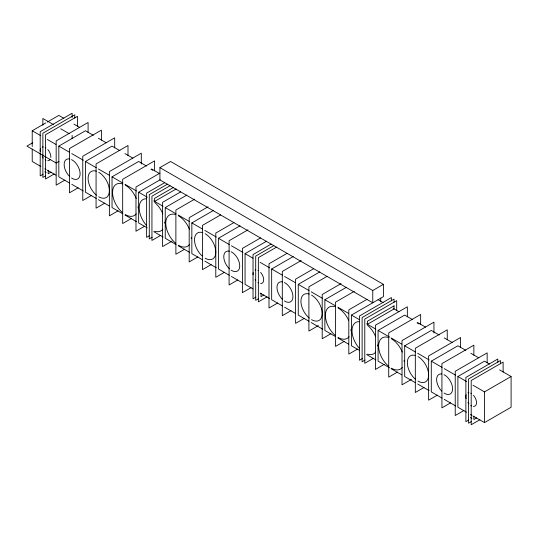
<?xml version="1.0" encoding="UTF-8"?>
<svg xmlns="http://www.w3.org/2000/svg" width="538" height="538" viewBox="0 0 538 538"><rect width="100%" height="100%" fill="white"/><g stroke="black" fill="none" stroke-linecap="round" stroke-linejoin="round"><path stroke-width="0.81" d="M32.219 146.538L32.219 130.761L45.885 122.872M47.324 122.045L58.824 115.401L63.861 118.306M32.704 142.772L26.9 146.121L56.167 163.014L59.066 161.339M69.61 183.068L58.824 176.841L58.824 146.121L85.428 130.761L93.336 135.327M43.107 174.245L40.202 175.919L40.202 131.682L72.126 113.249L72.126 117.425M51.063 172.106L48.185 173.767L48.185 170.694M45.764 175.778L42.865 177.453L42.865 133.216L74.789 114.789L74.789 118.125M54.23 173.962L45.522 178.993L45.522 134.756L77.445 116.322L77.445 126.336M96.215 198.428L85.428 192.201L85.428 161.481L112.032 146.121L119.94 150.687M64.869 180.109L56.167 185.133L56.167 140.895L88.091 122.469L88.091 132.482M78.171 187.789L69.469 192.812L69.469 148.575L101.393 130.149L101.393 140.162M122.819 213.788L112.032 207.56L112.032 176.841L138.636 161.481L146.551 166.047M91.473 195.469L82.771 200.492L82.771 156.255L114.695 137.829L114.695 147.842M159.921 167.627L372.76 290.507L372.76 302.793L159.921 179.914L159.921 167.627L170.566 161.481L383.399 284.36L383.399 296.646L351.475 315.08L351.475 345.8L359.384 350.366M104.776 203.149L96.073 208.172L96.073 163.935L127.997 145.509L127.997 155.522M159.921 173.155L135.98 186.975L135.98 231.212L144.682 226.189M147.264 227.904L138.636 222.92L138.636 192.201L160.21 179.746M164.762 182.651L146.618 193.122L146.618 237.359L149.524 235.684M118.078 210.829L109.375 215.852L109.375 171.615L141.299 153.189L141.299 164.036M167.419 184.184L149.282 194.655L149.282 238.892L152.18 237.218M170.082 185.724L151.938 196.195L151.938 240.432L160.647 235.402M173.297 187.554L154.601 198.347L154.601 201.414L176.175 188.959M131.38 218.509L122.677 223.532L122.677 179.295L154.601 160.869L154.601 170.882M180.721 191.864L162.584 202.335L162.584 246.572L172.012 241.132M176.027 244.508L165.24 238.28L165.24 207.56L186.814 195.106M194.749 199.127L175.886 210.015L175.886 254.252L184.595 249.228M208.051 206.807L189.188 217.695L189.188 261.932L197.897 256.908M202.631 259.867L191.844 253.64L191.844 222.92L213.418 210.466M220.627 214.904L202.49 225.375L202.49 269.612L211.199 264.588M233.929 222.584L215.792 233.055L215.792 277.292L224.501 272.268M229.235 275.227L218.455 269L218.455 238.28L240.022 225.826M247.957 229.847L229.094 240.735L229.094 284.972L237.803 279.948M260.533 237.944L242.396 248.415L242.396 292.652L251.105 287.628M252.968 288.926L245.059 284.36L245.059 253.64L266.626 241.185M271.179 244.091L253.035 254.561L253.035 298.798L255.94 297.124M273.835 245.624L255.698 256.095L255.698 300.332L258.603 298.657M276.498 247.164L258.361 257.635L258.361 301.872L267.063 296.841M287.137 253.304L269 263.775L269 308.012L277.709 302.988M282.443 305.947L271.663 299.72L271.663 269L293.23 256.545M301.166 260.567L282.302 271.455L282.302 315.692L291.011 310.668M263.896 294.985L261.017 296.646L261.017 293.573M313.741 268.664L295.604 279.135L295.604 323.372L304.313 318.348M309.047 321.307L298.267 315.08L298.267 284.36L319.834 271.905M327.043 276.344L308.906 286.815L308.906 331.052L318.341 325.611M341.072 283.607L322.208 294.494L322.208 338.732L330.917 333.708M335.651 336.667L324.871 330.44L324.871 299.72L346.438 287.265M354.374 291.287L335.51 302.174L335.51 346.411L344.219 341.388M372.76 290.507L383.399 284.36M366.95 299.384L348.812 309.854L348.812 354.091L357.521 349.068M389.586 367.804L378.079 361.159L378.079 330.44L404.684 315.08L412.592 319.646M362.356 358.564L359.458 360.238L359.458 316.001L391.382 297.568L391.382 300.91M365.02 360.097L362.114 361.771L362.114 317.534L394.038 299.108L394.038 302.443M373.48 358.281L364.777 363.311L364.777 319.074L396.701 300.641L396.701 310.655M415.47 382.747L404.684 376.519L404.684 345.8L431.288 330.44L439.196 335.006M384.125 364.428L375.416 369.451L375.416 325.214L407.34 306.788L407.34 316.801M397.427 372.108L388.718 377.131L388.718 332.894L420.642 314.468L420.642 324.481M442.075 398.107L431.288 391.879L431.288 361.159L457.892 345.8L465.8 350.366M411.456 379.371L402.02 384.811L402.02 340.574L433.944 322.148L433.944 332.995M424.031 387.468L415.323 392.491L415.323 348.254L447.246 329.828L447.246 339.841M466.52 412.222L457.892 407.239L457.892 376.519L484.496 361.159L489.526 364.065M437.333 395.148L428.625 400.171L428.625 355.934L460.555 337.508L460.555 347.521M450.636 402.827L441.927 407.851L441.927 363.614L473.857 345.188L473.857 355.201M472.989 385.235L484.496 391.879L511.1 376.519L511.1 407.239L484.496 422.599L472.989 415.955M463.938 410.507L455.229 415.531L455.229 371.294L487.159 352.867L487.159 362.881M468.773 420.003L465.874 421.678L465.874 377.441L497.798 359.007L497.798 362.35M476.729 417.865L473.857 419.526L473.857 416.452M471.436 421.536L468.531 423.211L468.531 378.974L500.461 360.547L500.461 363.883M479.903 419.721L471.194 424.751L471.194 380.514L503.117 362.081L503.117 372.094M73.928 124.117L79.678 127.439M98.373 138.232L106.282 142.799M124.977 153.592L132.886 158.159M151.582 168.952L159.49 173.518M378.079 299.72L383.11 302.625M393.177 308.435L398.927 311.758M417.623 322.551L425.538 327.117M444.227 337.911L452.142 342.477M470.831 353.271L478.746 357.837M499.594 369.875L511.1 376.519M53.571 124.655L42.865 118.474L42.865 125.172M60.707 128.777L69.274 133.72M32.219 130.761L40.848 135.744M47.324 139.476L55.952 144.46M58.824 146.121L69.61 152.348M71.769 153.592L83.276 160.237M85.428 161.481L96.215 167.708M98.373 168.952L109.16 175.18M112.032 176.841L122.819 183.068M124.977 184.312L136.484 190.956M138.636 192.201L147.264 197.184M153.74 200.916L163.088 206.316M165.24 207.56L176.027 213.788M178.186 215.032L189.692 221.676M191.844 222.92L202.631 229.148M204.79 230.392L216.296 237.036M218.455 238.28L229.235 244.508M231.394 245.752L242.9 252.396M245.059 253.64L252.968 258.206M260.157 262.356L269.504 267.756M271.663 269L282.443 275.227M284.602 276.471L295.389 282.699M298.267 284.36L309.047 290.587M311.206 291.831L322.713 298.476M324.871 299.72L335.651 305.947M337.81 307.191L348.597 313.419M351.475 315.08L359.384 319.646M366.573 323.795L375.921 329.195M378.079 330.44L389.586 337.084M391.018 337.911L401.805 344.138M404.684 345.8L415.47 352.027M417.623 353.271L429.129 359.915M431.288 361.159L442.075 367.387M444.227 368.631L455.733 375.275M457.892 376.519L466.52 381.503M40.848 166.464L32.219 161.481L32.219 149.026M44.856 168.777L46.187 169.544M47.324 170.196L55.952 175.18M71.769 184.312L83.276 190.956M98.373 199.672L109.16 205.899M124.977 215.032L136.484 221.676M153.74 231.636L163.088 237.036M178.186 245.752L189.692 252.396M204.79 261.112L216.296 267.756M231.394 276.471L242.9 283.116M260.157 293.075L269.504 298.476M284.602 307.191L295.389 313.419M311.206 322.551L322.713 329.195M337.81 337.911L348.597 344.138M366.573 354.515L375.921 359.915M391.018 368.631L401.805 374.858M417.623 383.991L429.129 390.635M444.227 399.351L455.733 405.995M470.528 414.536L471.86 415.302M44.856 171.851L46.187 172.617M470.528 417.609L471.86 418.376M484.496 391.879L484.496 422.599M380.736 298.106L380.736 301.441M72.126 135.368L72.126 138.717M50.256 159.342A7.525 4.344 60 0 1 47.781 160.667M45.912 160.156A7.525 4.344 60 0 1 45.131 159.705M43.262 158.058A7.525 4.344 60 0 1 42.273 156.787M40.236 151.42A7.525 4.344 60 0 1 40.626 148.569M42.273 147.062A7.525 4.344 60 0 1 43.262 146.935M45.131 147.446A7.525 4.344 60 0 1 45.912 147.896M47.781 149.544A7.525 4.344 60 0 1 50.814 157.526M71.547 159.631A11.285 6.517 60 0 1 80.108 173.767A11.285 6.517 60 0 1 71.547 178.017M69.826 176.659A11.285 6.517 60 0 1 64.143 164.554A11.285 6.517 60 0 1 69.826 159.006M98.73 172.234A15.051 8.689 60 0 1 109.375 190.667A15.051 8.689 60 0 1 98.73 196.807M96.416 195.18A15.051 8.689 60 0 1 88.091 178.374A15.051 8.689 60 0 1 96.416 171.192M151.01 169.275A18.057 10.424 60 0 1 152.873 170.351M136.235 213.855A18.057 10.424 60 0 1 125.334 214.628M122.556 212.671A18.057 10.424 60 0 1 112.563 192.51A18.057 10.424 60 0 1 122.556 183.882M125.334 185.133A18.057 10.424 60 0 1 136.235 198.495M138.098 206.713A18.057 10.424 60 0 1 138.098 207.789M260.614 272.423A7.525 4.344 60 0 1 263.681 279.753A7.525 4.344 60 0 1 260.614 283.546M258.361 282.827A7.525 4.344 60 0 1 257.971 282.584M255.752 280.533A7.525 4.344 60 0 1 255.106 279.666M253.129 274.777A7.525 4.344 60 0 1 253.129 272.544M255.106 269.941A7.525 4.344 60 0 1 255.752 269.82M257.971 270.325A7.525 4.344 60 0 1 258.361 270.533M231.172 251.791A11.285 6.517 60 0 1 239.733 265.927A11.285 6.517 60 0 1 231.172 270.177M229.457 268.818A11.285 6.517 60 0 1 223.774 256.713A11.285 6.517 60 0 1 229.457 251.165M205.146 233.674A15.051 8.689 60 0 1 215.792 252.107A15.051 8.689 60 0 1 205.146 258.247M202.086 255.96A15.051 8.689 60 0 1 194.514 239.37A15.051 8.689 60 0 1 202.833 232.631M189.443 244.575A18.057 10.424 60 0 1 178.542 245.348M175.771 243.391A18.057 10.424 60 0 1 165.778 223.23A18.057 10.424 60 0 1 175.771 214.601M178.542 215.852A18.057 10.424 60 0 1 189.443 229.215M191.306 237.433A18.057 10.424 60 0 1 191.306 238.509M349.075 336.734A18.057 10.424 60 0 1 338.173 337.508M335.396 335.551A18.057 10.424 60 0 1 325.403 315.389A18.057 10.424 60 0 1 335.396 306.761M338.173 308.012A18.057 10.424 60 0 1 348.557 320.177M350.931 329.592A18.057 10.424 60 0 1 350.931 330.668M311.569 295.113A15.051 8.689 60 0 1 322.208 313.546A15.051 8.689 60 0 1 311.569 319.686M309.256 318.059A15.051 8.689 60 0 1 300.924 301.253A15.051 8.689 60 0 1 309.256 294.071M284.38 282.511A11.285 6.517 60 0 1 292.941 296.646A11.285 6.517 60 0 1 284.38 300.897M282.665 299.538A11.285 6.517 60 0 1 276.983 287.433A11.285 6.517 60 0 1 282.665 281.885M473.453 395.302A7.525 4.344 60 0 1 476.513 402.632A7.525 4.344 60 0 1 473.453 406.425M471.584 405.914A7.525 4.344 60 0 1 470.804 405.464M468.934 403.816A7.525 4.344 60 0 1 467.939 402.545M466.157 398.638A7.525 4.344 60 0 1 466.157 394.67M467.939 392.821A7.525 4.344 60 0 1 468.934 392.693M470.804 393.204A7.525 4.344 60 0 1 471.584 393.655M444.005 374.67A11.285 6.517 60 0 1 452.572 388.806A11.285 6.517 60 0 1 444.005 393.056M441.738 391.16A11.285 6.517 60 0 1 436.607 379.593A11.285 6.517 60 0 1 441.738 373.944M417.986 356.553A15.051 8.689 60 0 1 428.625 374.986A15.051 8.689 60 0 1 417.986 381.126M415.672 379.498A15.051 8.689 60 0 1 407.34 362.693A15.051 8.689 60 0 1 415.672 355.51M402.283 367.454A18.057 10.424 60 0 1 391.382 368.227M388.604 366.27A18.057 10.424 60 0 1 378.611 346.109A18.057 10.424 60 0 1 388.604 337.481M391.382 338.732A18.057 10.424 60 0 1 402.283 352.094M404.139 360.312A18.057 10.424 60 0 1 404.139 361.388M417.051 322.874A18.057 10.424 60 0 1 418.914 323.95M375.679 352.094A18.057 10.424 60 0 1 367.555 354.118M359.357 348.342A18.057 10.424 60 0 1 352.007 330.749A18.057 10.424 60 0 1 359.357 321.637M367.555 325.329A18.057 10.424 60 0 1 375.679 336.734M377.535 344.952A18.057 10.424 60 0 1 377.535 346.028M162.839 229.215A18.057 10.424 60 0 1 154.715 231.239M146.518 225.462A18.057 10.424 60 0 1 139.174 207.87A18.057 10.424 60 0 1 146.518 198.757M154.715 202.449A18.057 10.424 60 0 1 162.839 213.855M164.702 222.073A18.057 10.424 60 0 1 164.702 223.149M394.038 305.866L367.434 321.226L367.434 324.293L394.038 308.933L394.038 305.866"/></g></svg>
